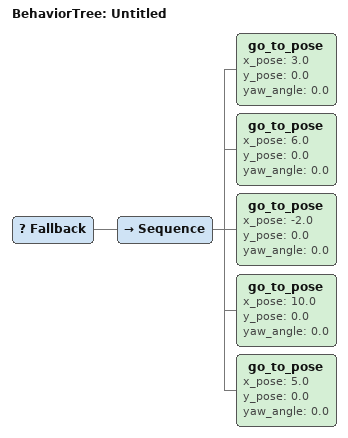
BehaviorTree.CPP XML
<?xml version="1.0" encoding="UTF-8"?>
<root BTCPP_format="4">
  <BehaviorTree ID="Untitled">
    <Fallback>
    <Sequence>
        <go_to_pose x_pose="3.0"
                    y_pose="0.0"
                    yaw_angle="0.0"/>
        <go_to_pose x_pose="6.0"
                    y_pose="0.0"
                    yaw_angle="0.0"/>
        <go_to_pose x_pose="-2.0"
                    y_pose="0.0"
                    yaw_angle="0.0"/>
        <go_to_pose x_pose="10.0"
                    y_pose="0.0"
                    yaw_angle="0.0"/>
        <go_to_pose x_pose="5.0"
                    y_pose="0.0"
                    yaw_angle="0.0"/>
      </Sequence>
    </Fallback>
  </BehaviorTree>

</root>
